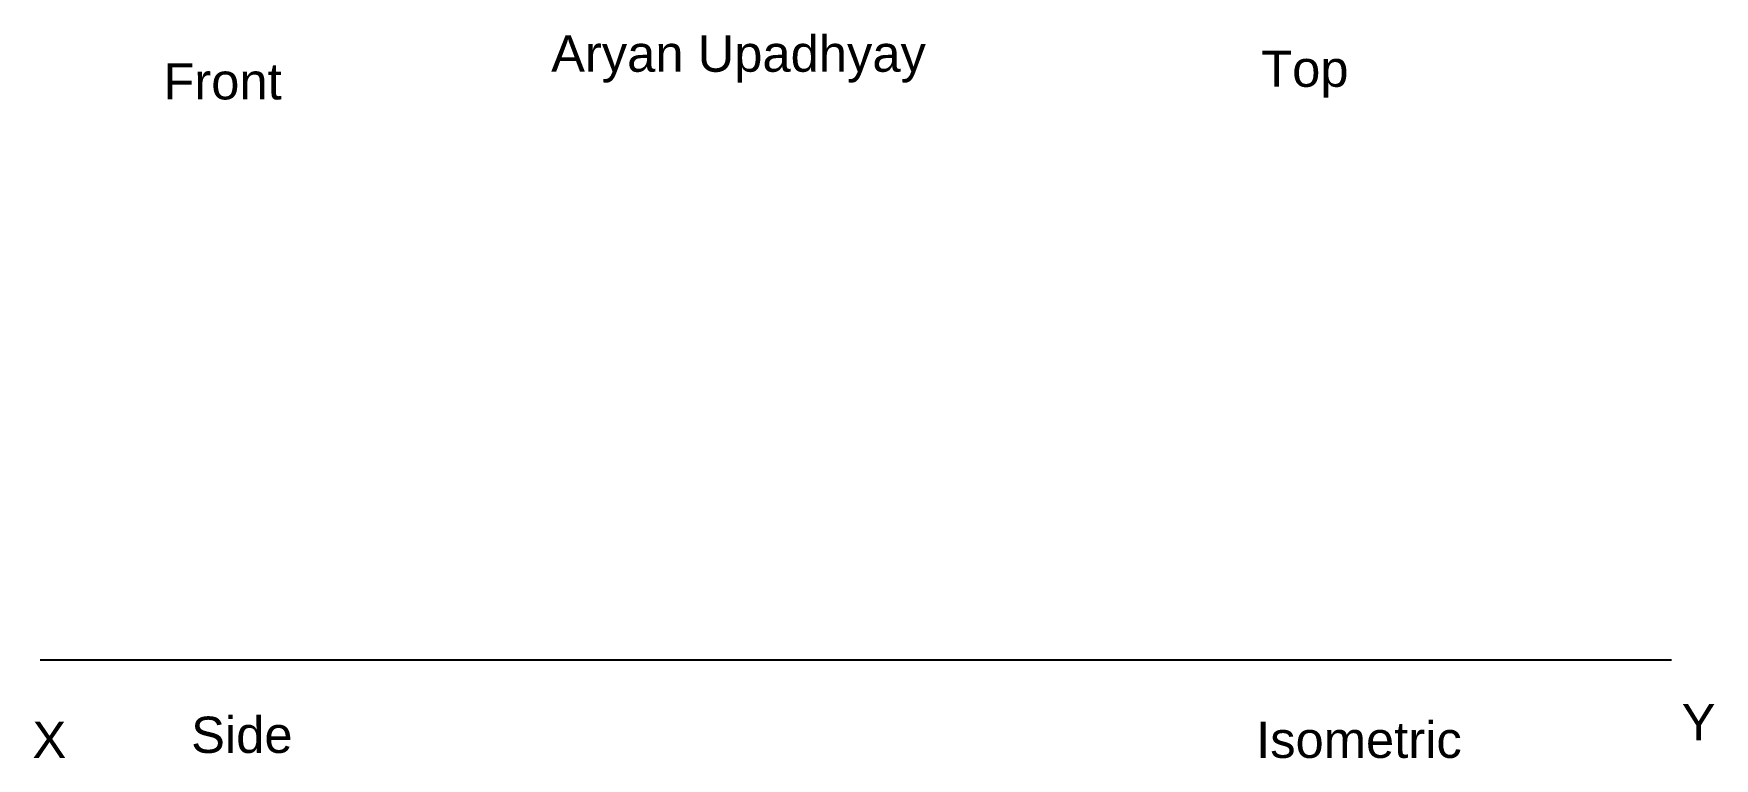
# Paper-space layout 'Layout2' of a CAD drawing. Header units: millimetres. Extents: x 12 to 244, y 92 to 192.
import ezdxf

# ---------------------------------------------------------------- set-up
doc = ezdxf.new("R2010")
doc.units = ezdxf.units.MM
doc.styles.get("Standard").update_dxf_attribs({"font": 'arial.ttf'})

psp = doc.layouts.new('Layout2')

# ---------------------------------------------------------------- linework, layer by layer
psp.add_line((13.14, 105.82), (237.96, 105.82))

# ---------------------------------------------------------------- texts
for s, p in [('Aryan Upadhyay', (83.57, 186.93)), ('Front', (30.14, 183.11)), ('Top', (181.41, 184.85)), ('Y', (239.35, 94.73)), ('X', (12.1, 92.3)), ('Side', (33.96, 92.99)), ('Isometric', (180.71, 92.3))]:
    psp.add_text(s, height=5).set_placement(p)

doc.saveas('drawing.dxf')
